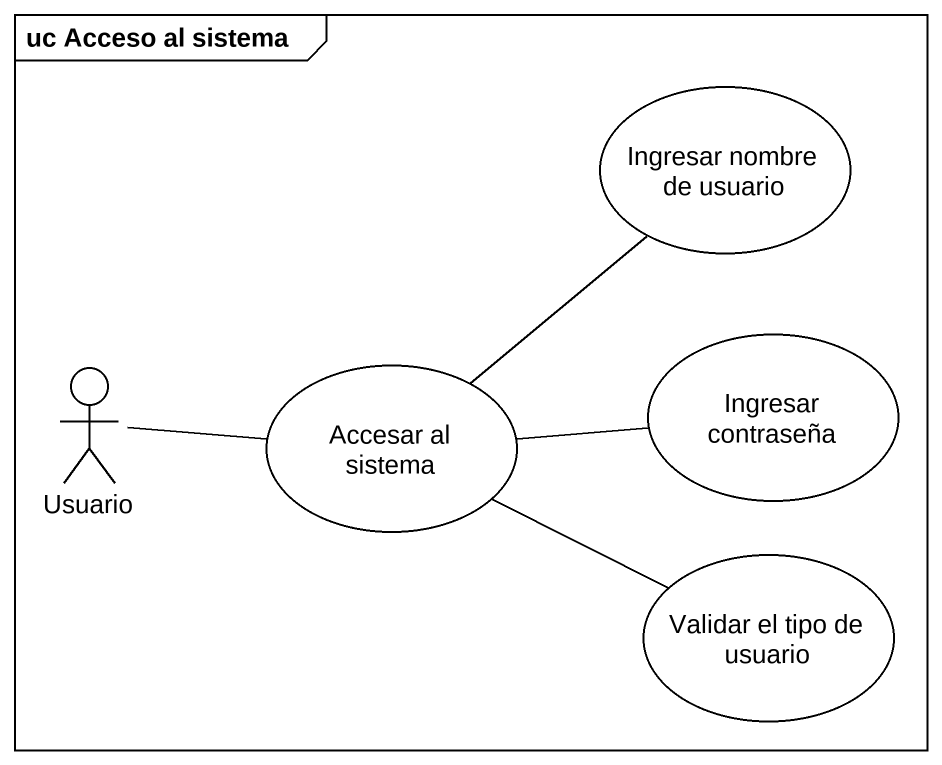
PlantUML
@startuml
mainframe uc Acceso al sistema
usecase "Ingresar nombre de usuario" as Ingresar_nombre_de_usuario
usecase "Ingresar contraseña" as Ingresar_contraseña
actor Usuario
usecase "Accesar al sistema" as Accesar_al_sistema
usecase "Validar el tipo de usuario" as Validar_el_tipo_de_usuario
Usuario -right- Accesar_al_sistema
Accesar_al_sistema -up- Ingresar_nombre_de_usuario
Accesar_al_sistema -right- Ingresar_contraseña
Accesar_al_sistema -right- Validar_el_tipo_de_usuario
@enduml
